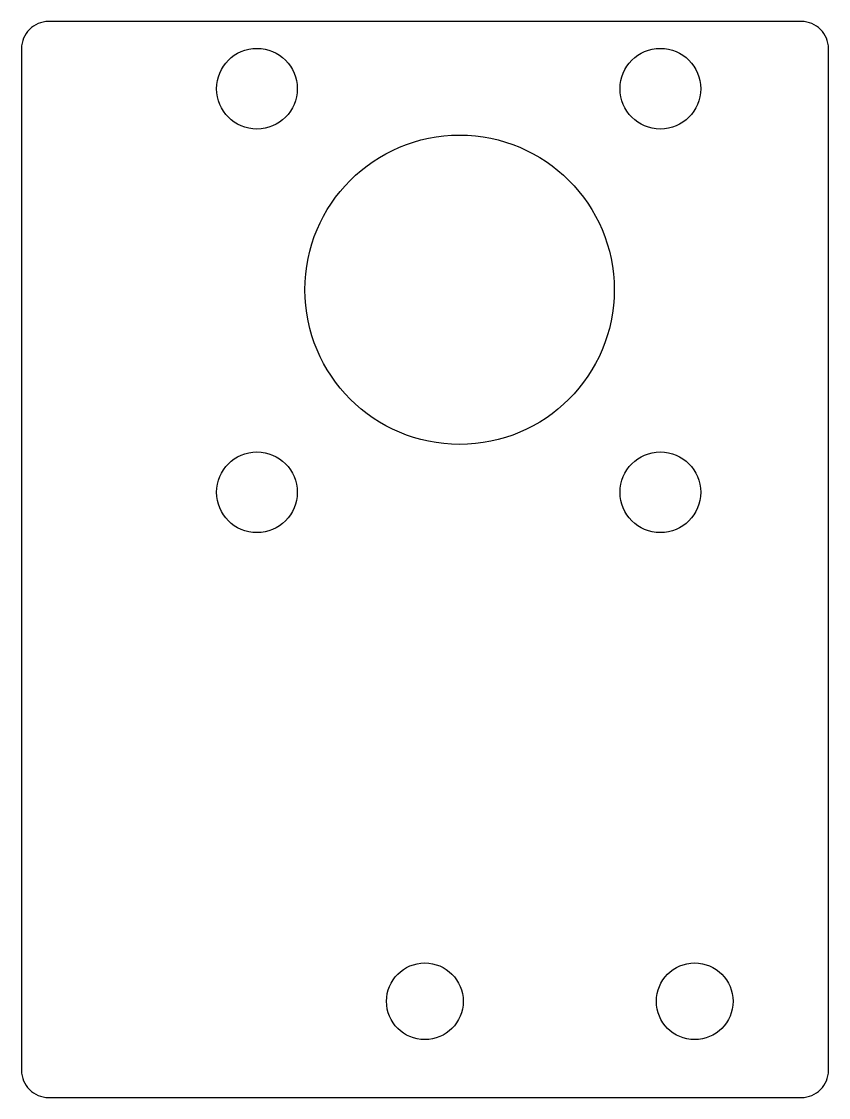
# Model space of a CAD drawing. Header units: millimetres. Extents: x -60 to 0, y -80 to 0.
import ezdxf

# ---------------------------------------------------------------- set-up
doc = ezdxf.new("R2010")
doc.units = ezdxf.units.MM
doc.layers.get('0').update_dxf_attribs({"linetype": 'CONTINUOUS'})

msp = doc.modelspace()

# ---------------------------------------------------------------- linework, layer by layer
msp.add_lwpolyline([(-2, -80, 0.414214), (0, -78), (0, -2, 0.414214), (-2, 0), (-58, 0, 0.414214), (-60, -2), (-60, -78, 0.414214), (-58, -80)], format="xyb", close=True)
for centre, radius in [((-42.5, -5), 3), ((-12.5, -5), 3), ((-27.428, -19.945), 11.5), ((-42.5, -35), 3), ((-12.5, -35), 3), ((-30.009, -72.85), 2.85), ((-9.947, -72.85), 2.85)]:
    msp.add_circle(centre, radius)

doc.saveas('drawing.dxf')
